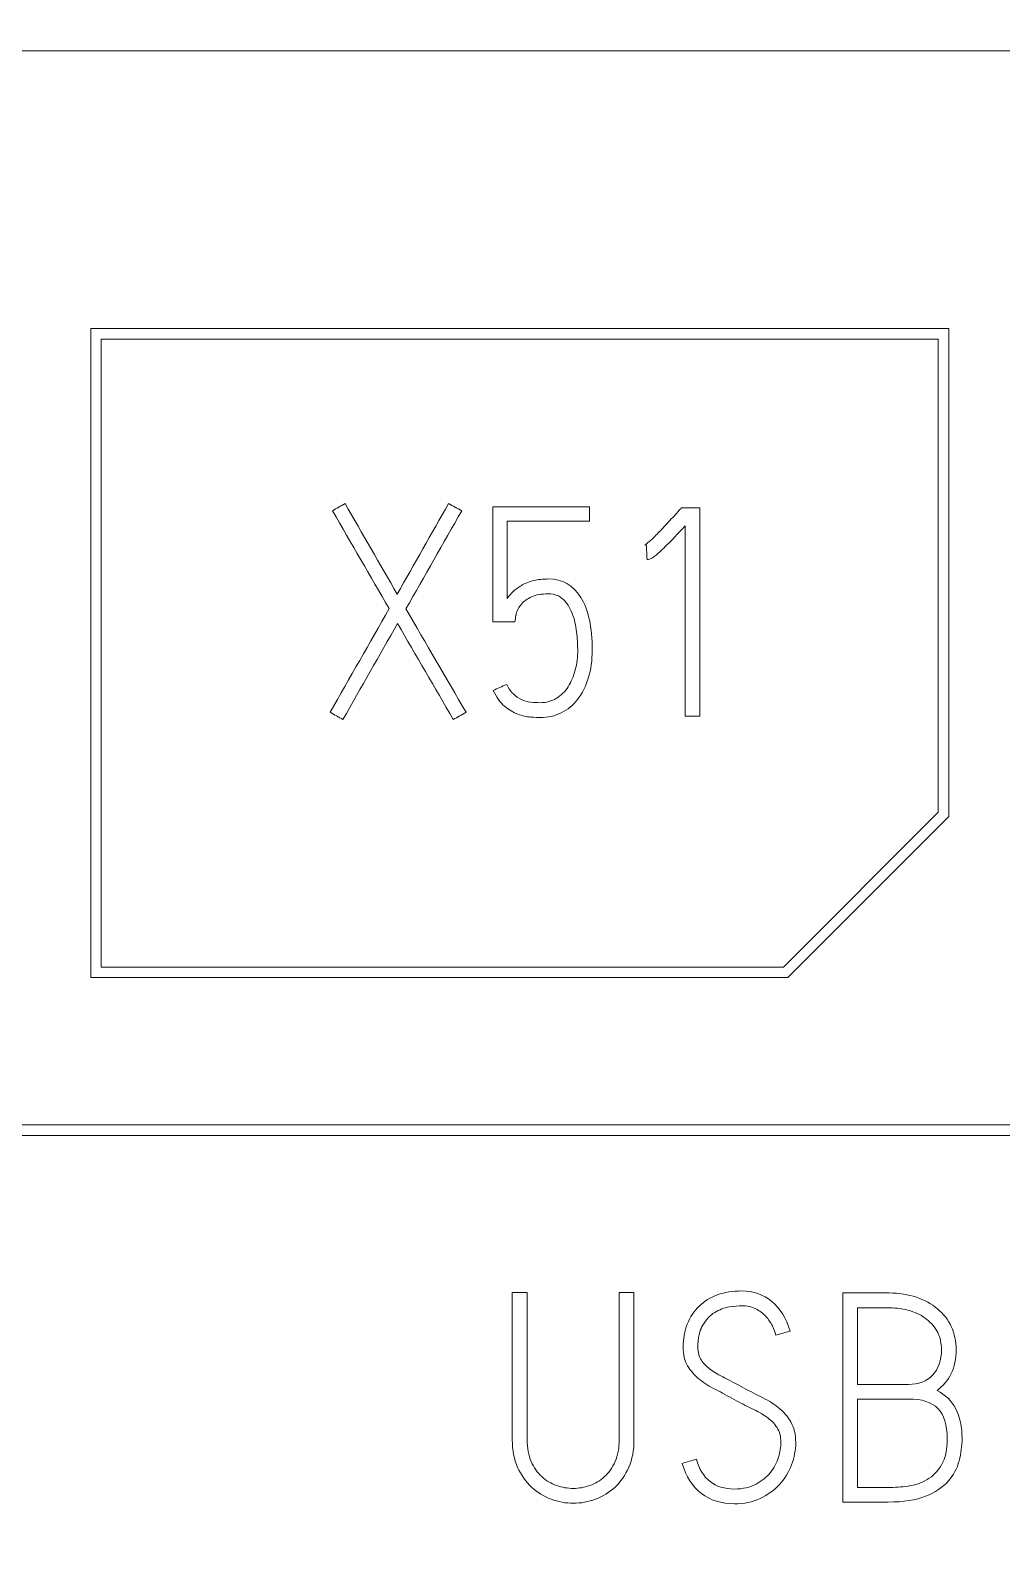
# Model space of a CAD drawing. Header units: millimetres. Extents: x 0 to 1189, y 0 to 841.
# Drawn here: x 1003.4 to 1012.68, y 307.97 to 322.42 of the extents above; entities that cross this region are included whole.
import ezdxf

# ---------------------------------------------------------------- set-up
doc = ezdxf.new("R2010")
doc.units = ezdxf.units.MM
doc.layers.add('1', color=7, linetype='Continuous')

msp = doc.modelspace()

# ---------------------------------------------------------------- linework, layer by layer
at = {"layer": '1', "color": 7, "linetype": 'Continuous', "lineweight": 13}
for p, q in [((1035.36, 322.225), (985.932, 322.225)), ((1012.175, 319.569), (1003.975, 319.569)), ((1003.975, 319.569), (1003.975, 313.369)), ((1012.175, 314.908), (1012.175, 319.569)), ((1004.075, 313.469), (1004.075, 319.469)), ((1004.075, 319.469), (1012.075, 319.469)), ((1012.075, 319.469), (1012.075, 314.949)), ((1012.075, 314.949), (1010.595, 313.469)), ((1010.636, 313.369), (1012.175, 314.908)), ((1010.595, 313.469), (1004.075, 313.469)), ((1003.975, 313.369), (1010.636, 313.369)), ((1031.925, 311.961), (882.266, 311.961)), ((882.368, 311.861), (1031.825, 311.861))]:
    msp.add_line(p, q, dxfattribs=at)
for points, knots in [([(950.48, 224.19), (898.21, 224.19), (842.672, 224.19), (783.868, 224.19), (777.143, 224.19), (773.452, 224.19), (772.941, 224.19), (772.593, 224.19), (772.362, 224.19), (771.984, 224.197), (770.669, 224.274), (768.364, 224.788), (765.613, 226.213), (763.316, 228.292), (761.893, 230.477), (761.135, 232.357), (760.808, 233.611), (760.648, 234.609), (760.587, 235.255), (760.568, 235.699), (760.562, 235.924), (760.562, 236.058), (760.562, 236.216), (760.561, 236.445), (760.562, 237.055), (760.562, 237.972), (760.561, 238.996), (760.562, 245.938), (760.562, 259.005), (760.562, 298.004), (760.561, 356.81), (760.562, 415.607), (760.561, 449.918), (760.562, 458.897), (760.561, 461.761), (760.562, 463.181), (760.561, 463.91), (760.562, 464.25), (760.562, 464.466), (760.565, 464.602), (760.567, 464.681), (760.585, 465.198), (760.689, 466.243), (761.139, 468.204), (762.201, 470.586), (764.142, 473), (766.634, 474.84), (769.058, 475.801), (770.812, 476.128), (771.698, 476.205), (772.208, 476.226), (772.877, 476.227), (773.791, 476.227), (775.425, 476.227), (779.916, 476.227), (790.535, 476.227), (852.604, 476.227), (963.681, 476.227), (1071.488, 476.227), (1130.292, 476.227), (1137.017, 476.227), (1140.708, 476.227), (1141.22, 476.227), (1141.568, 476.227), (1141.799, 476.227), (1142.176, 476.22), (1143.491, 476.143), (1145.796, 475.628), (1148.547, 474.204), (1150.844, 472.125), (1152.267, 469.94), (1153.026, 468.06), (1153.353, 466.806), (1153.512, 465.807), (1153.573, 465.161), (1153.593, 464.718), (1153.598, 464.492), (1153.598, 464.359), (1153.599, 464.201), (1153.599, 463.972), (1153.599, 463.361), (1153.599, 462.444), (1153.599, 461.421), (1153.599, 454.479), (1153.599, 441.411), (1153.599, 402.413), (1153.599, 343.606), (1153.599, 284.809), (1153.599, 250.498), (1153.599, 241.52), (1153.599, 238.655), (1153.599, 237.235), (1153.599, 236.506), (1153.599, 236.167), (1153.598, 235.951), (1153.595, 235.814), (1153.593, 235.735), (1153.575, 235.218), (1153.471, 234.174), (1153.021, 232.213), (1151.96, 229.831), (1150.019, 227.417), (1147.526, 225.577), (1145.102, 224.616), (1143.349, 224.288), (1142.463, 224.211), (1141.952, 224.19), (1141.284, 224.189), (1140.369, 224.19), (1138.735, 224.189), (1134.244, 224.19), (1123.625, 224.189), (1061.556, 224.19), (1002.751, 224.19), (950.48, 224.19)], [0, 0, 0, 0, 0.125, 0.132812, 0.140625, 0.141113, 0.141602, 0.141846, 0.141968, 0.14209, 0.142578, 0.144531, 0.146484, 0.148438, 0.150391, 0.151367, 0.152344, 0.152832, 0.15332, 0.153564, 0.153687, 0.153748, 0.153809, 0.154053, 0.154297, 0.155273, 0.15625, 0.156738, 0.171875, 0.1875, 0.25, 0.3125, 0.328125, 0.332031, 0.333984, 0.334961, 0.335449, 0.335693, 0.335815, 0.335876, 0.335938, 0.335968, 0.336914, 0.337891, 0.339844, 0.341797, 0.34375, 0.345703, 0.34668, 0.347168, 0.347412, 0.347656, 0.348633, 0.349609, 0.351562, 0.359375, 0.375, 0.5, 0.625, 0.632812, 0.640625, 0.641113, 0.641602, 0.641846, 0.641968, 0.64209, 0.642578, 0.644531, 0.646484, 0.648438, 0.650391, 0.651367, 0.652344, 0.652832, 0.65332, 0.653564, 0.653687, 0.653748, 0.653809, 0.654053, 0.654297, 0.655273, 0.65625, 0.656738, 0.671875, 0.6875, 0.75, 0.8125, 0.828125, 0.832031, 0.833984, 0.834961, 0.835449, 0.835693, 0.835815, 0.835876, 0.835938, 0.835968, 0.836914, 0.837891, 0.839844, 0.841797, 0.84375, 0.845703, 0.84668, 0.847168, 0.847412, 0.847656, 0.848633, 0.849609, 0.851562, 0.859375, 0.875, 1, 1, 1, 1]), ([(950.48, 229.19), (1002.751, 229.19), (1061.556, 229.19), (1123.625, 229.189), (1134.244, 229.19), (1138.735, 229.189), (1140.37, 229.19), (1141.282, 229.189), (1141.846, 229.19), (1142.143, 229.202), (1142.671, 229.248), (1143.709, 229.442), (1145.079, 229.985), (1146.528, 231.055), (1147.657, 232.459), (1148.257, 233.804), (1148.527, 234.984), (1148.584, 235.552), (1148.596, 235.897), (1148.597, 235.942), (1148.598, 236.007), (1148.599, 236.173), (1148.599, 236.508), (1148.599, 237.235), (1148.599, 238.656), (1148.599, 241.52), (1148.599, 250.498), (1148.599, 284.809), (1148.599, 343.606), (1148.599, 402.413), (1148.599, 441.411), (1148.599, 454.479), (1148.599, 461.42), (1148.599, 462.444), (1148.599, 463.364), (1148.599, 463.97), (1148.599, 464.192), (1148.598, 464.347), (1148.598, 464.426), (1148.595, 464.548), (1148.583, 464.816), (1148.549, 465.178), (1148.453, 465.778), (1148.269, 466.487), (1147.812, 467.618), (1147.008, 468.853), (1145.673, 470.062), (1144.073, 470.89), (1142.795, 471.175), (1141.985, 471.223), (1141.755, 471.227), (1141.567, 471.227), (1141.218, 471.227), (1140.709, 471.227), (1137.018, 471.227), (1130.292, 471.227), (1071.488, 471.227), (963.681, 471.227), (852.604, 471.227), (790.535, 471.227), (779.916, 471.227), (775.426, 471.227), (773.79, 471.227), (772.879, 471.227), (772.314, 471.227), (772.018, 471.214), (771.489, 471.168), (770.451, 470.975), (769.081, 470.431), (767.632, 469.362), (766.503, 467.958), (765.904, 466.612), (765.633, 465.433), (765.577, 464.865), (765.565, 464.52), (765.563, 464.474), (765.562, 464.409), (765.562, 464.243), (765.561, 463.909), (765.562, 463.182), (765.561, 461.761), (765.562, 458.897), (765.561, 449.918), (765.562, 415.607), (765.561, 356.81), (765.562, 298.004), (765.562, 259.005), (765.562, 245.938), (765.561, 238.996), (765.562, 237.973), (765.562, 237.053), (765.561, 236.447), (765.562, 236.225), (765.562, 236.07), (765.562, 235.991), (765.565, 235.869), (765.577, 235.601), (765.611, 235.238), (765.707, 234.638), (765.892, 233.929), (766.348, 232.798), (767.152, 231.564), (768.488, 230.355), (770.087, 229.527), (771.365, 229.241), (772.176, 229.194), (772.406, 229.19), (772.594, 229.19), (772.943, 229.19), (773.452, 229.19), (777.143, 229.19), (783.868, 229.19), (842.672, 229.19), (898.21, 229.19), (950.48, 229.19)], [0, 0, 0, 0, 0.125, 0.140625, 0.148438, 0.150391, 0.151367, 0.152344, 0.152588, 0.152832, 0.15332, 0.154297, 0.15625, 0.158203, 0.160156, 0.162109, 0.163086, 0.164032, 0.164062, 0.164124, 0.164185, 0.164307, 0.164551, 0.165039, 0.166016, 0.167969, 0.171875, 0.1875, 0.25, 0.3125, 0.328125, 0.343262, 0.34375, 0.344727, 0.345703, 0.345947, 0.346191, 0.346252, 0.346313, 0.346436, 0.34668, 0.347168, 0.347656, 0.348633, 0.349609, 0.351562, 0.353516, 0.355469, 0.357422, 0.35791, 0.358032, 0.358154, 0.358398, 0.358887, 0.359375, 0.367188, 0.375, 0.5, 0.625, 0.640625, 0.648438, 0.650391, 0.651367, 0.652344, 0.652588, 0.652832, 0.65332, 0.654297, 0.65625, 0.658203, 0.660156, 0.662109, 0.663086, 0.664032, 0.664062, 0.664124, 0.664185, 0.664307, 0.664551, 0.665039, 0.666016, 0.667969, 0.671875, 0.6875, 0.75, 0.8125, 0.828125, 0.843262, 0.84375, 0.844727, 0.845703, 0.845947, 0.846191, 0.846252, 0.846313, 0.846436, 0.84668, 0.847168, 0.847656, 0.848633, 0.849609, 0.851562, 0.853516, 0.855469, 0.857422, 0.85791, 0.858032, 0.858154, 0.858398, 0.858887, 0.859375, 0.867188, 0.875, 1, 1, 1, 1]), ([(1008.741, 317.868), (1008.456, 317.868), (1008.171, 317.868), (1007.863, 317.868), (1007.84, 317.868), (1007.817, 317.868)], [0, 0, 0, 0, 0.924853, 0.924853, 1, 1, 1, 1]), ([(1009.6, 317.834), (1009.567, 317.797), (1009.533, 317.76), (1009.462, 317.684), (1009.43, 317.649), (1009.369, 317.586), (1009.342, 317.56), (1009.293, 317.518), (1009.277, 317.504), (1009.267, 317.499)], [0, 0, 0, 0, 0.25, 0.25, 0.5, 0.5, 0.75, 0.75, 1, 1, 1, 1]), ([(1009.795, 317.857), (1009.771, 317.857), (1009.748, 317.857), (1009.69, 317.857), (1009.655, 317.857), (1009.62, 317.857)], [0, 0, 0, 0, 0.397287, 0.397287, 1, 1, 1, 1]), ([(1009.292, 317.363), (1009.3, 317.363), (1009.309, 317.365), (1009.333, 317.372), (1009.352, 317.385), (1009.404, 317.427), (1009.439, 317.459), (1009.526, 317.546), (1009.584, 317.607), (1009.656, 317.685)], [0, 0, 0, 0, 0.256406, 0.256406, 0.506305, 0.506305, 0.752671, 0.752671, 1, 1, 1, 1]), ([(1008.056, 315.885), (1008.1, 315.87), (1008.141, 315.86), (1008.219, 315.855), (1008.249, 315.854), (1008.344, 315.854), (1008.41, 315.868), (1008.533, 315.928), (1008.585, 315.97), (1008.672, 316.084), (1008.706, 316.151), (1008.755, 316.311), (1008.768, 316.4), (1008.768, 316.716), (1008.732, 316.883), (1008.586, 317.118), (1008.482, 317.177), (1008.298, 317.177), (1008.251, 317.172), (1008.168, 317.152), (1008.131, 317.138), (1008.068, 317.102), (1008.041, 317.083), (1007.992, 317.038), (1007.972, 317.015), (1007.956, 316.991)], [0, 0, 0, 0, 0.024591, 0.024591, 0.049182, 0.049182, 0.129764, 0.129764, 0.210709, 0.210709, 0.291889, 0.291889, 0.373168, 0.373168, 0.549225, 0.549225, 0.724689, 0.724689, 0.792999, 0.792999, 0.861838, 0.861838, 0.930677, 0.930677, 1, 1, 1, 1]), ([(1008.039, 316.83), (1008.039, 316.836), (1008.042, 316.849), (1008.057, 316.892), (1008.072, 316.915), (1008.116, 316.965), (1008.148, 316.987), (1008.229, 317.026), (1008.283, 317.035), (1008.412, 317.035), (1008.462, 317.015), (1008.536, 316.934), (1008.564, 316.885), (1008.603, 316.77), (1008.616, 316.711), (1008.626, 316.591), (1008.629, 316.541), (1008.629, 316.433), (1008.622, 316.37), (1008.59, 316.248), (1008.567, 316.194), (1008.509, 316.101), (1008.471, 316.065), (1008.38, 316.009), (1008.329, 315.995), (1008.24, 315.995), (1008.21, 315.997), (1008.148, 316.004), (1008.119, 316.013), (1008.064, 316.039), (1008.038, 316.056), (1007.99, 316.101), (1007.969, 316.131), (1007.95, 316.17)], [0, 0, 0, 0, 0.057018, 0.057018, 0.114035, 0.114035, 0.171877, 0.171877, 0.229718, 0.229718, 0.284036, 0.284036, 0.338602, 0.338602, 0.39288, 0.39288, 0.446884, 0.446884, 0.53554, 0.53554, 0.624539, 0.624539, 0.713372, 0.713372, 0.802205, 0.802205, 0.851089, 0.851089, 0.900509, 0.900509, 0.950429, 0.950429, 1, 1, 1, 1]), ([(1008.039, 316.83), (1008.039, 316.836), (1008.042, 316.849), (1008.057, 316.892), (1008.072, 316.915), (1008.116, 316.965), (1008.148, 316.987), (1008.229, 317.026), (1008.283, 317.035), (1008.412, 317.035), (1008.462, 317.015), (1008.536, 316.934), (1008.564, 316.885), (1008.603, 316.77), (1008.616, 316.711), (1008.622, 316.641), (1008.623, 316.631), (1008.624, 316.621)], [0, 0, 0, 0, 0.141819, 0.141819, 0.283637, 0.283637, 0.427504, 0.427504, 0.571371, 0.571371, 0.706475, 0.706475, 0.842196, 0.842196, 0.977201, 0.977201, 1, 1, 1, 1]), ([(1007.822, 316.112), (1007.852, 316.047), (1007.888, 315.997), (1007.97, 315.927), (1008.013, 315.901), (1008.056, 315.885)], [0, 0, 0, 0, 0.497803, 0.497803, 1, 1, 1, 1]), ([(1008.004, 310.361), (1008.004, 309.891), (1008.004, 309.421), (1008.004, 308.851), (1008.021, 308.764), (1008.088, 308.614), (1008.132, 308.551), (1008.243, 308.449), (1008.305, 308.411), (1008.444, 308.359), (1008.515, 308.346), (1008.659, 308.346), (1008.73, 308.359), (1008.869, 308.411), (1008.931, 308.449), (1009.04, 308.551), (1009.084, 308.614), (1009.151, 308.764), (1009.167, 308.851), (1009.167, 308.951)], [0, 0, 0, 0, 0.369132, 0.369132, 0.447624, 0.447624, 0.52628, 0.52628, 0.605175, 0.605175, 0.684196, 0.684196, 0.763218, 0.763218, 0.842451, 0.842451, 0.92144, 0.92144, 1, 1, 1, 1]), ([(1009.026, 310.361), (1009.026, 309.891), (1009.026, 309.421), (1009.026, 308.872), (1009.013, 308.803), (1008.961, 308.686), (1008.927, 308.638), (1008.844, 308.562), (1008.797, 308.534), (1008.691, 308.497), (1008.639, 308.488), (1008.533, 308.488), (1008.48, 308.497), (1008.375, 308.534), (1008.328, 308.562), (1008.244, 308.638), (1008.211, 308.686), (1008.159, 308.803), (1008.146, 308.872), (1008.146, 309.421), (1008.146, 309.891), (1008.146, 310.361)], [0, 0, 0, 0, 0.292621, 0.292621, 0.342188, 0.342188, 0.391648, 0.391648, 0.441108, 0.441108, 0.490385, 0.490385, 0.541593, 0.541593, 0.592993, 0.592993, 0.644393, 0.644393, 0.695904, 0.695904, 1, 1, 1, 1]), ([(1010.66, 309.991), (1010.623, 310.114), (1010.564, 310.208), (1010.403, 310.341), (1010.308, 310.374), (1010.112, 310.374), (1010.034, 310.362), (1009.896, 310.312), (1009.837, 310.276), (1009.741, 310.182), (1009.703, 310.125), (1009.676, 310.058)], [0, 0, 0, 0, 0.232472, 0.232472, 0.465525, 0.465525, 0.643867, 0.643867, 0.821934, 0.821934, 1, 1, 1, 1]), ([(1011.866, 310.314), (1011.787, 310.341), (1011.7, 310.355), (1011.458, 310.355), (1011.31, 310.355), (1011.162, 310.355)], [0, 0, 0, 0, 0.388811, 0.388811, 1, 1, 1, 1]), ([(1012.064, 309.423), (1012.121, 309.465), (1012.166, 309.519), (1012.231, 309.651), (1012.247, 309.727), (1012.247, 309.893), (1012.231, 309.966), (1012.169, 310.1), (1012.124, 310.156), (1012.012, 310.251), (1011.944, 310.288), (1011.866, 310.314)], [0, 0, 0, 0, 0.211764, 0.211764, 0.423095, 0.423095, 0.615513, 0.615513, 0.807133, 0.807133, 1, 1, 1, 1]), ([(1010.191, 309.462), (1010.136, 309.491), (1010.083, 309.518), (1009.983, 309.569), (1009.939, 309.594), (1009.864, 309.648), (1009.833, 309.679), (1009.789, 309.747), (1009.778, 309.788), (1009.778, 309.925), (1009.793, 309.995), (1009.856, 310.101), (1009.894, 310.141), (1009.983, 310.196), (1010.029, 310.214), (1010.126, 310.229), (1010.165, 310.233), (1010.248, 310.233), (1010.293, 310.223), (1010.369, 310.184), (1010.401, 310.16), (1010.453, 310.103), (1010.474, 310.072), (1010.505, 310.008), (1010.517, 309.979), (1010.524, 309.953)], [0, 0, 0, 0, 0.042387, 0.042387, 0.085004, 0.085004, 0.127443, 0.127443, 0.169689, 0.169689, 0.247935, 0.247935, 0.326181, 0.326181, 0.404695, 0.404695, 0.483209, 0.483209, 0.612377, 0.612377, 0.741545, 0.741545, 0.869959, 0.869959, 1, 1, 1, 1]), ([(1009.79, 309.958), (1009.798, 309.993), (1009.809, 310.023), (1009.856, 310.101), (1009.894, 310.141), (1009.983, 310.196), (1010.029, 310.214), (1010.126, 310.229), (1010.165, 310.233), (1010.248, 310.233), (1010.293, 310.223), (1010.369, 310.184), (1010.401, 310.16), (1010.453, 310.103), (1010.474, 310.072), (1010.505, 310.008), (1010.517, 309.979), (1010.524, 309.953)], [0, 0, 0, 0, 0.048226, 0.048226, 0.14725, 0.14725, 0.246613, 0.246613, 0.345976, 0.345976, 0.509444, 0.509444, 0.672912, 0.672912, 0.835427, 0.835427, 1, 1, 1, 1]), ([(1011.304, 310.213), (1011.405, 310.213), (1011.505, 310.213), (1011.68, 310.213), (1011.748, 310.203), (1011.87, 310.165), (1011.923, 310.137), (1012.011, 310.067), (1012.046, 310.025), (1012.094, 309.927), (1012.106, 309.873), (1012.106, 309.71), (1012.077, 309.629), (1011.965, 309.51), (1011.887, 309.481), (1011.628, 309.481), (1011.466, 309.481), (1011.304, 309.481)], [0, 0, 0, 0, 0.11557, 0.11557, 0.200208, 0.200208, 0.284847, 0.284847, 0.369172, 0.369172, 0.453969, 0.453969, 0.603094, 0.603094, 0.752645, 0.752645, 1, 1, 1, 1]), ([(1009.676, 310.058), (1009.65, 309.991), (1009.636, 309.918), (1009.636, 309.766), (1009.65, 309.707), (1009.708, 309.61), (1009.745, 309.568), (1009.838, 309.494), (1009.89, 309.461), (1010.007, 309.402), (1010.065, 309.37), (1010.182, 309.305), (1010.237, 309.277), (1010.345, 309.227), (1010.392, 309.2), (1010.475, 309.141), (1010.509, 309.107), (1010.559, 309.031), (1010.571, 308.984), (1010.571, 308.884), (1010.564, 308.837), (1010.532, 308.733), (1010.507, 308.685), (1010.436, 308.596), (1010.39, 308.559), (1010.278, 308.498), (1010.209, 308.482), (1009.937, 308.482), (1009.816, 308.577), (1009.764, 308.766)], [0, 0, 0, 0, 0.084609, 0.084609, 0.157936, 0.157936, 0.231264, 0.231264, 0.304527, 0.304527, 0.377962, 0.377962, 0.448588, 0.448588, 0.518849, 0.518849, 0.589764, 0.589764, 0.661418, 0.661418, 0.714841, 0.714841, 0.768167, 0.768167, 0.821493, 0.821493, 0.875067, 0.875067, 1, 1, 1, 1]), ([(1009.628, 308.727), (1009.664, 308.601), (1009.726, 308.505), (1009.896, 308.374), (1010.002, 308.341), (1010.218, 308.341), (1010.3, 308.358), (1010.446, 308.426), (1010.508, 308.471), (1010.607, 308.58), (1010.646, 308.642), (1010.699, 308.783), (1010.713, 308.854), (1010.713, 309.004), (1010.697, 309.07), (1010.634, 309.177), (1010.594, 309.223), (1010.494, 309.301), (1010.438, 309.335), (1010.314, 309.396), (1010.252, 309.428), (1010.191, 309.462)], [0, 0, 0, 0, 0.125064, 0.125064, 0.250129, 0.250129, 0.340472, 0.340472, 0.430814, 0.430814, 0.521437, 0.521437, 0.61168, 0.61168, 0.709125, 0.709125, 0.806569, 0.806569, 0.903285, 0.903285, 1, 1, 1, 1]), ([(1011.162, 308.357), (1011.307, 308.357), (1011.453, 308.357), (1011.744, 308.357), (1011.863, 308.376), (1012.046, 308.45), (1012.118, 308.498), (1012.221, 308.614), (1012.256, 308.679), (1012.293, 308.823), (1012.303, 308.894), (1012.303, 309.19), (1012.223, 309.343), (1012.064, 309.423)], [0, 0, 0, 0, 0.119279, 0.119279, 0.239486, 0.239486, 0.359692, 0.359692, 0.479899, 0.479899, 0.600105, 0.600105, 1, 1, 1, 1]), ([(1011.304, 309.342), (1011.466, 309.342), (1011.628, 309.342), (1011.919, 309.342), (1012.013, 309.312), (1012.072, 309.251)], [0, 0, 0, 0, 0.555814, 0.555814, 1, 1, 1, 1]), ([(1011.304, 309.342), (1011.466, 309.342), (1011.628, 309.342), (1011.919, 309.342), (1012.013, 309.312), (1012.072, 309.251)], [0, 0, 0, 0, 0.555814, 0.555814, 1, 1, 1, 1]), ([(1012.072, 309.251), (1012.132, 309.19), (1012.161, 309.094), (1012.161, 308.859), (1012.143, 308.776), (1012.071, 308.652), (1012.025, 308.605), (1011.914, 308.54), (1011.853, 308.519), (1011.722, 308.501), (1011.659, 308.496), (1011.5, 308.496), (1011.402, 308.496), (1011.304, 308.496)], [0, 0, 0, 0, 0.184269, 0.184269, 0.329595, 0.329595, 0.475266, 0.475266, 0.620552, 0.620552, 0.766576, 0.766576, 1, 1, 1, 1])]:
    msp.add_open_spline(points, degree=3, knots=knots, dxfattribs=at)
for points in [[(1006.405, 317.898), (1006.365, 317.875), (1006.325, 317.852), (1006.285, 317.829)], [(1006.285, 317.829), (1006.466, 317.517), (1006.646, 317.206), (1006.827, 316.894)], [(1006.904, 317.033), (1006.738, 317.321), (1006.571, 317.61), (1006.405, 317.898)], [(1007.395, 317.898), (1007.231, 317.61), (1007.068, 317.321), (1006.904, 317.033)], [(1006.987, 316.891), (1007.165, 317.204), (1007.343, 317.516), (1007.52, 317.829)], [(1007.52, 317.829), (1007.478, 317.852), (1007.437, 317.875), (1007.395, 317.898)], [(1007.817, 317.868), (1007.817, 317.502), (1007.817, 317.135), (1007.817, 316.769)], [(1008.741, 317.729), (1008.741, 317.775), (1008.741, 317.822), (1008.741, 317.868)], [(1009.62, 317.857), (1009.613, 317.849), (1009.607, 317.842), (1009.6, 317.834)], [(1009.795, 315.865), (1009.795, 316.529), (1009.795, 317.193), (1009.795, 317.857)], [(1007.956, 316.991), (1007.956, 317.237), (1007.956, 317.483), (1007.956, 317.729)], [(1007.956, 317.729), (1008.217, 317.729), (1008.479, 317.729), (1008.741, 317.729)], [(1009.656, 317.685), (1009.656, 317.078), (1009.656, 316.471), (1009.656, 315.865)], [(1009.267, 317.499), (1009.273, 317.501), (1009.278, 317.503), (1009.284, 317.504)], [(1009.284, 317.504), (1009.287, 317.457), (1009.29, 317.41), (1009.292, 317.363)], [(1006.827, 316.894), (1006.639, 316.564), (1006.451, 316.234), (1006.263, 315.903)], [(1007.562, 315.903), (1007.37, 316.233), (1007.179, 316.562), (1006.987, 316.891)], [(1008.028, 316.769), (1008.031, 316.79), (1008.035, 316.81), (1008.039, 316.83)], [(1006.385, 315.834), (1006.559, 316.14), (1006.733, 316.446), (1006.907, 316.752)], [(1006.907, 316.752), (1007.084, 316.446), (1007.262, 316.14), (1007.44, 315.834)], [(1007.817, 316.769), (1007.887, 316.769), (1007.957, 316.769), (1008.028, 316.769)], [(1007.95, 316.17), (1007.907, 316.15), (1007.865, 316.131), (1007.822, 316.112)], [(1006.263, 315.903), (1006.304, 315.88), (1006.345, 315.857), (1006.385, 315.834)], [(1007.44, 315.834), (1007.48, 315.857), (1007.521, 315.88), (1007.562, 315.903)], [(1009.656, 315.865), (1009.702, 315.865), (1009.748, 315.865), (1009.795, 315.865)], [(1008.146, 310.361), (1008.099, 310.361), (1008.052, 310.361), (1008.004, 310.361)], [(1009.167, 310.361), (1009.12, 310.361), (1009.073, 310.361), (1009.026, 310.361)], [(1009.167, 308.951), (1009.167, 309.421), (1009.167, 309.891), (1009.167, 310.361)], [(1011.162, 310.355), (1011.162, 309.689), (1011.162, 309.023), (1011.162, 308.357)], [(1011.304, 309.481), (1011.304, 309.725), (1011.304, 309.969), (1011.304, 310.213)], [(1010.524, 309.953), (1010.57, 309.966), (1010.615, 309.979), (1010.66, 309.991)], [(1011.304, 308.496), (1011.304, 308.778), (1011.304, 309.06), (1011.304, 309.342)], [(1009.764, 308.766), (1009.718, 308.753), (1009.673, 308.74), (1009.628, 308.727)]]:
    msp.add_open_spline(points, degree=3, dxfattribs=at)

doc.saveas('drawing.dxf')
